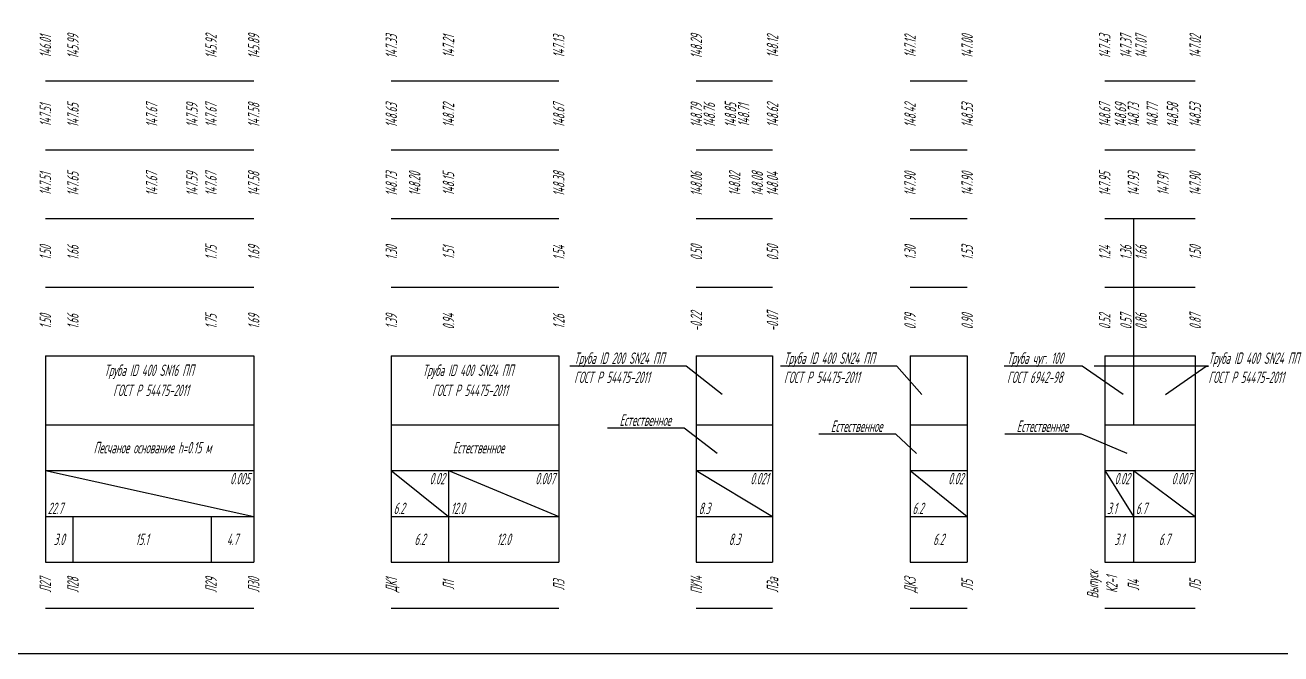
# Model space of a CAD drawing. Header units: metres. Extents: x -30 to 1753, y -860 to 400.
# Drawn here: x 665.2 to 939.1, y -10 to 127.2 of the extents above; entities that cross this region are included whole.
import ezdxf
from ezdxf import colors
from ezdxf.entities.mleader import LeaderData, LeaderLine
from ezdxf.enums import TextEntityAlignment as Align
from ezdxf.math import Vec2, Vec3

# ---------------------------------------------------------------- set-up
doc = ezdxf.new("R2010")
doc.units = ezdxf.units.M
doc.header["$LTSCALE"] = 0.2
doc.layers.add('МГТ_ИГ_Геология', color=252, linetype='Continuous')
doc.layers.add('Таблица', color=7, linetype='Continuous')
doc.layers.add('ПС-НВК-Деталировка', color=7, linetype='Continuous', lineweight=25)
doc.styles.add('SPDS', font='SPDS', dxfattribs={"width": 0.7, "oblique": 15, "height": 2.5})
doc.styles.get("Standard").update_dxf_attribs({"font": 'SPDS.shx', "width": 0.7, "oblique": 15, "height": 3})

# ---------------------------------------------------------------- blocks, each defined once
blk = doc.blocks.new('_None')

msp = doc.modelspace()

# ---------------------------------------------------------------- linework, layer by layer
at = {"layer": 'ПС-НВК-Деталировка'}
msp.add_lwpolyline([(1748, -10), (-10, -10), (-10, 395), (1748, 395)], close=True, dxfattribs=at)
at = {"layer": 'Таблица'}
for p, q in [((669.603, 115), (715.048, 115)), ((745.048, 115), (781.58, 115)), ((811.58, 115), (828.201, 115)), ((858.201, 115), (870.664, 115)), ((900.664, 115), (920.389, 115)), ((669.603, 100), (715.048, 100)), ((745.048, 100), (781.58, 100)), ((811.58, 100), (828.201, 100)), ((858.201, 100), (870.664, 100)), ((900.664, 100), (920.389, 100)), ((669.603, 85), (715.048, 85)), ((745.048, 85), (781.58, 85)), ((811.58, 85), (828.201, 85)), ((858.201, 85), (870.664, 85)), ((900.664, 85), (920.389, 85)), ((906.93, 85), (906.93, 70)), ((669.603, 70), (715.048, 70)), ((745.048, 70), (781.58, 70)), ((811.58, 70), (828.201, 70)), ((858.201, 70), (870.664, 70)), ((900.664, 70), (920.389, 70)), ((906.93, 70), (906.93, 55)), ((669.603, 55), (715.048, 55)), ((669.603, 55), (669.603, 40)), ((715.048, 55), (715.048, 40)), ((745.048, 55), (781.58, 55)), ((745.048, 55), (745.048, 40)), ((781.58, 55), (781.58, 40)), ((811.58, 55), (828.201, 55)), ((811.58, 55), (811.58, 40)), ((828.201, 55), (828.201, 40)), ((858.201, 55), (870.664, 55)), ((858.201, 55), (858.201, 40)), ((870.664, 55), (870.664, 40)), ((900.664, 55), (920.389, 55)), ((900.664, 55), (900.664, 40)), ((906.93, 55), (906.93, 40)), ((920.389, 55), (920.389, 40)), ((669.603, 40), (669.603, 30)), ((669.603, 40), (715.048, 40)), ((715.048, 40), (715.048, 30)), ((745.048, 40), (745.048, 30)), ((745.048, 40), (781.58, 40)), ((781.58, 40), (781.58, 30)), ((811.58, 40), (811.58, 30)), ((811.58, 40), (828.201, 40)), ((828.201, 40), (828.201, 30)), ((858.201, 40), (858.201, 30)), ((858.201, 40), (870.664, 40)), ((870.664, 40), (870.664, 30)), ((900.664, 40), (900.664, 30)), ((900.664, 40), (920.389, 40)), ((920.389, 40), (920.389, 30)), ((669.603, 30), (669.603, 20)), ((669.603, 30), (715.048, 20)), ((669.603, 30), (715.048, 30)), ((715.048, 30), (715.048, 20)), ((745.048, 30), (745.048, 20)), ((745.048, 30), (757.52, 20)), ((745.048, 30), (781.58, 30)), ((757.52, 30), (757.52, 20)), ((757.52, 30), (781.58, 20)), ((781.58, 30), (781.58, 20)), ((811.58, 30), (811.58, 20)), ((811.58, 30), (828.201, 20)), ((811.58, 30), (828.201, 30)), ((828.201, 30), (828.201, 20)), ((858.201, 30), (858.201, 20)), ((858.201, 30), (870.664, 20)), ((858.201, 30), (870.664, 30)), ((870.664, 30), (870.664, 20)), ((900.664, 30), (900.664, 20)), ((900.664, 30), (906.93, 20)), ((900.664, 30), (920.389, 30)), ((906.93, 30), (906.93, 20)), ((906.93, 30), (920.389, 20)), ((920.389, 30), (920.389, 20)), ((669.603, 20), (669.603, 10)), ((669.603, 20), (715.048, 20)), ((675.603, 20), (675.603, 10)), ((705.737, 20), (705.737, 10)), ((715.048, 20), (715.048, 10)), ((745.048, 20), (745.048, 10)), ((745.048, 20), (781.58, 20)), ((757.52, 20), (757.52, 10)), ((781.58, 20), (781.58, 10)), ((811.58, 20), (811.58, 10)), ((811.58, 20), (828.201, 20)), ((828.201, 20), (828.201, 10)), ((858.201, 20), (858.201, 10)), ((858.201, 20), (870.664, 20)), ((870.664, 20), (870.664, 10)), ((900.664, 20), (900.664, 10)), ((900.664, 20), (920.389, 20)), ((906.93, 20), (906.93, 10)), ((920.389, 20), (920.389, 10)), ((669.603, 10), (715.048, 10)), ((745.048, 10), (781.58, 10)), ((811.58, 10), (828.201, 10)), ((858.201, 10), (870.664, 10)), ((900.664, 10), (920.389, 10)), ((669.603, 0), (715.048, 0)), ((745.048, 0), (781.58, 0)), ((811.58, 0), (828.201, 0)), ((858.201, 0), (870.664, 0)), ((900.664, 0), (920.389, 0))]:
    msp.add_line(p, q, dxfattribs=at)

# ---------------------------------------------------------------- texts
at = {"layer": 'Таблица', "oblique": 15, "width": 0.7}
for s, p in [('146.01', (669.603, 122.5)), ('145.99', (675.603, 122.5)), ('145.92', (705.737, 122.5)), ('145.89', (715.048, 122.5)), ('147.33', (745.048, 122.5)), ('147.21', (757.52, 122.5)), ('147.13', (781.58, 122.5)), ('148.29', (811.58, 122.5)), ('148.12', (828.201, 122.5)), ('147.12', (858.201, 122.5)), ('147.00', (870.664, 122.5)), ('147.43', (900.664, 122.5)), ('147.02', (920.389, 122.5)), ('147.51', (669.603, 107.5)), ('147.65', (675.603, 107.5)), ('147.65', (675.603, 107.5)), ('147.67', (692.784, 107.5)), ('147.59', (701.568, 107.5)), ('147.67', (705.737, 107.5)), ('147.67', (705.737, 107.5)), ('147.58', (715.048, 107.5)), ('148.63', (745.048, 107.5)), ('148.72', (757.52, 107.5)), ('148.72', (757.52, 107.5)), ('148.67', (781.58, 107.5)), ('148.79', (811.58, 107.5)), ('148.76', (814.422, 107.5)), ('148.85', (819.038, 107.5)), ('148.71', (821.894, 107.5)), ('148.62', (828.201, 107.5)), ('148.42', (858.201, 107.5)), ('148.53', (870.664, 107.5)), ('148.67', (900.664, 107.5)), ('148.69', (904.103, 107.5)), ('148.73', (906.93, 107.5)), ('148.73', (906.93, 107.5)), ('148.77', (911.027, 107.5)), ('148.58', (915.458, 107.5)), ('148.53', (920.389, 107.5)), ('147.51', (669.603, 92.5)), ('147.65', (675.603, 92.5)), ('147.65', (675.603, 92.5)), ('147.67', (692.784, 92.5)), ('147.59', (701.568, 92.5)), ('147.67', (705.737, 92.5)), ('147.67', (705.737, 92.5)), ('147.58', (715.048, 92.5)), ('148.73', (745.048, 92.5)), ('148.20', (750.142, 92.5)), ('148.15', (757.52, 92.5)), ('148.15', (757.52, 92.5)), ('148.38', (781.58, 92.5)), ('148.06', (811.58, 92.5)), ('148.02', (819.921, 92.5)), ('148.08', (824.884, 92.5)), ('148.04', (828.201, 92.5)), ('147.90', (858.201, 92.5)), ('147.90', (870.664, 92.5)), ('147.95', (900.664, 92.5)), ('147.93', (906.93, 92.5)), ('147.93', (906.93, 92.5)), ('147.91', (913.384, 92.5)), ('147.90', (920.389, 92.5)), ('1.50', (669.603, 77.5)), ('1.66', (675.603, 77.5)), ('1.75', (705.737, 77.5)), ('1.69', (715.048, 77.5)), ('1.30', (745.048, 77.5)), ('0.50', (811.58, 77.5)), ('0.50', (828.201, 77.5)), ('1.30', (858.201, 77.5)), ('1.53', (870.664, 77.5)), ('1.50', (920.389, 77.5)), ('1.51', (757.52, 77.5)), ('1.54', (781.58, 77.5)), ('1.24', (900.664, 77.5)), ('1.50', (669.603, 62.5)), ('1.66', (675.603, 62.5)), ('1.75', (705.737, 62.5)), ('1.69', (715.048, 62.5)), ('1.39', (745.048, 62.5)), ('0.94', (757.52, 62.5)), ('1.26', (781.58, 62.5)), ('-0.22', (811.58, 62.5)), ('-0.07', (828.201, 62.5)), ('0.79', (858.201, 62.5)), ('0.90', (870.664, 62.5)), ('0.52', (900.664, 62.5)), ('0.87', (920.389, 62.5)), ('Л27', (669.603, 5)), ('Л28', (675.603, 5)), ('Л29', (705.737, 5)), ('Л30', (715.048, 5)), ('ДК1', (745.048, 5)), ('Л1', (757.52, 5)), ('Л3', (781.58, 5)), ('ПУ14', (811.58, 5)), ('Л3а', (828.201, 5)), ('ДК3', (858.201, 5)), ('Л5', (870.664, 5)), ('Л4', (906.93, 5)), ('Л5', (920.389, 5))]:
    msp.add_text(s, height=2.5, rotation=90, dxfattribs=at).set_placement(p, align=Align.MIDDLE_CENTER)
for s, p in [('147.37', (906.53, 122.5)), ('1.36', (906.53, 77.5)), ('0.57', (906.53, 62.5))]:
    msp.add_text(s, height=2.5, rotation=90, dxfattribs=at).set_placement(p, align=Align.CENTER)
for s, p in [('147.07', (907.33, 122.5)), ('1.66', (907.33, 77.5)), ('0.86', (907.33, 62.5))]:
    msp.add_text(s, height=2.5, rotation=90, dxfattribs=at).set_placement(p, align=Align.TOP_CENTER)
for s, p in [('Труба ID 400 SN16 ПП ', (692.635, 50.625)), ('Труба ID 400 SN24 ПП ', (762.208, 50.625))]:
    msp.add_text(s, height=2.5, dxfattribs=at).set_placement(p, align=Align.CENTER)
for s, p in [('ГОСТ Р 54475-2011', (692.635, 47.5)), ('ГОСТ Р 54475-2011', (762.208, 47.5)), ('Песчаное основание h=0.15 м', (692.95, 35)), ('Естественное ', (764.521, 35)), ('3.0', (672.603, 15)), ('15.1', (690.67, 15)), ('4.7', (710.392, 15)), ('6.2', (751.284, 15)), ('12.0', (769.55, 15)), ('8.3', (819.89, 15)), ('6.2', (864.432, 15)), ('3.1', (903.797, 15)), ('6.7', (913.659, 15))]:
    msp.add_text(s, height=2.5, dxfattribs=at).set_placement(p, align=Align.MIDDLE_CENTER)
for s, p in [('0.005', (714.213, 29.5)), ('0.02', (756.685, 29.5)), ('0.007', (780.745, 29.5)), ('0.021', (827.366, 29.5)), ('0.02', (869.829, 29.5)), ('0.02', (906.095, 29.5)), ('0.007', (919.554, 29.5))]:
    msp.add_text(s, height=2.5, dxfattribs=at).set_placement(p, align=Align.TOP_RIGHT)
for s, p in [('22.7', (670.103, 20.5)), ('6.2', (745.548, 20.5)), ('12.0', (758.02, 20.5)), ('8.3', (812.08, 20.5)), ('6.2', (858.701, 20.5)), ('3.1', (901.164, 20.5)), ('6.7', (907.43, 20.5))]:
    msp.add_text(s, height=2.5, dxfattribs=at).set_placement(p)
at = {"layer": 'Таблица', "insert": (896.791, 3.788), "char_height": 2.5, "attachment_point": 1, "rotation": 90}
msp.add_mtext_dynamic_manual_height_columns('\\pxqc;{\\Q15;\\W0.7;Выпуск К2-1}', width=2.69875, gutter_width=15, heights=[0], dxfattribs=at)

# ---------------------------------------------------------------- leaders
at = {"layer": 'МГТ_ИГ_Геология', "color": 0, "lineweight": 25}
ml = msp.add_multileader_mtext('Standard', dxfattribs=at)
ml.set_content('{\\Q15;\\W0.7;Естественное}', style='SPDS')
ml.set_leader_properties()
ml.set_arrow_properties(name='NONE')
ml.build(insert=Vec2(0, 0))
ml.multileader.update_dxf_attribs({"text_left_attachment_type": 6, "text_right_attachment_type": 6, "dogleg_length": 0.5, "arrow_head_size": 1})
ctx = ml.context
ctx.base_point, ctx.char_height, ctx.arrow_head_size, ctx.landing_gap_size, ctx.plane_origin = Vec3(792.421, 39.252), 2.5, 1, 0, Vec3(-1079.883, 777.614)
ctx.left_attachment, ctx.right_attachment, ctx.text_align_type = 6, 6, 1
notes = []
notes.append((ctx, [(0, (1, 1, 0), (808.965, 39.252), (-1, 0), 0.5, [(0, [(816.132, 33.738)], 0, [])])]))
ctx.mtext.insert, ctx.mtext.width, ctx.mtext.defined_height, ctx.mtext.alignment, ctx.mtext.line_spacing_style, ctx.mtext.flow_direction = Vec3(800.443, 42.252), 22.00699, 8.316, 2, 2, 5
ml = msp.add_multileader_mtext('Standard', dxfattribs=at)
ml.set_content('{\\Q15;\\W0.7;Естественное}', style='SPDS')
ml.set_leader_properties()
ml.set_arrow_properties(name='NONE')
ml.build(insert=Vec2(0, 0))
ml.multileader.update_dxf_attribs({"text_left_attachment_type": 6, "text_right_attachment_type": 6, "dogleg_length": 0.5, "arrow_head_size": 1})
ctx = ml.context
ctx.base_point, ctx.char_height, ctx.arrow_head_size, ctx.landing_gap_size, ctx.plane_origin = Vec3(838.519, 37.924), 2.5, 1, 0, Vec3(-1036.393, 777.614)
ctx.left_attachment, ctx.right_attachment, ctx.text_align_type = 6, 6, 1
notes.append((ctx, [(0, (1, 1, 0), (855.063, 37.924), (-1, 0), 0.5, [(0, [(859.622, 33.738)], 0, [])])]))
ctx.mtext.insert, ctx.mtext.width, ctx.mtext.defined_height, ctx.mtext.alignment, ctx.mtext.line_spacing_style, ctx.mtext.flow_direction = Vec3(846.541, 40.924), 22.00699, 8.316, 2, 2, 5
ml = msp.add_multileader_mtext('Standard', dxfattribs=at)
ml.set_content('{\\Q15;\\W0.7;Естественное}', style='SPDS')
ml.set_leader_properties()
ml.set_arrow_properties(name='NONE')
ml.build(insert=Vec2(0, 0))
ml.multileader.update_dxf_attribs({"text_left_attachment_type": 6, "text_right_attachment_type": 6, "dogleg_length": 0.5, "arrow_head_size": 1})
ctx = ml.context
ctx.base_point, ctx.char_height, ctx.arrow_head_size, ctx.landing_gap_size, ctx.plane_origin = Vec3(879.037, 37.924), 2.5, 1, 0, Vec3(-990.483, 777.614)
ctx.left_attachment, ctx.right_attachment, ctx.text_align_type = 6, 6, 1
notes.append((ctx, [(0, (1, 1, 0), (895.581, 37.924), (-1, 0), 0.5, [(0, [(905.532, 33.738)], 0, [])])]))
ctx.mtext.insert, ctx.mtext.width, ctx.mtext.defined_height, ctx.mtext.alignment, ctx.mtext.line_spacing_style, ctx.mtext.flow_direction = Vec3(887.059, 40.924), 22.00699, 8.316, 2, 2, 5
at = {"layer": 'Таблица'}
ml = msp.add_multileader_mtext('Standard', dxfattribs=at)
ml.set_content('Труба ID 200 SN24 ПП\\PГОСТ Р 54475-2011 ', color=256, style='SPDS')
ml.set_leader_properties()
ml.set_arrow_properties(name='NONE')
ml.build(insert=Vec2(0, 0))
ml.multileader.update_dxf_attribs({"text_left_attachment_type": 6, "text_right_attachment_type": 6, "dogleg_length": 0.5, "arrow_head_size": 1})
ctx = ml.context
ctx.base_point, ctx.char_height, ctx.arrow_head_size, ctx.landing_gap_size, ctx.plane_origin = Vec3(784.917, 52.765), 2.5, 1, 0, Vec3(-1079.883, 789.609)
ctx.left_attachment, ctx.right_attachment = 6, 6
notes.append((ctx, [(0, (1, 1, 0), (809.362, 52.765), (-1, 0), 0.5, [(0, [(817.253, 46.557)], 0, [])])]))
ctx.mtext.insert, ctx.mtext.width, ctx.mtext.defined_height, ctx.mtext.line_spacing_style, ctx.mtext.flow_direction = Vec3(784.917, 55.765), 30.74663, 8.512, 2, 5
ml = msp.add_multileader_mtext('Standard', dxfattribs=at)
ml.set_content('Труба ID 400 SN24 ПП\\PГОСТ Р 54475-2011 ', color=256, style='SPDS')
ml.set_leader_properties()
ml.set_arrow_properties(name='NONE')
ml.build(insert=Vec2(0, 0))
ml.multileader.update_dxf_attribs({"text_left_attachment_type": 6, "text_right_attachment_type": 6, "dogleg_length": 0.5, "arrow_head_size": 1})
ctx = ml.context
ctx.base_point, ctx.char_height, ctx.arrow_head_size, ctx.landing_gap_size, ctx.plane_origin = Vec3(830.695, 52.765), 2.5, 1, 0, Vec3(-1036.393, 789.609)
ctx.left_attachment, ctx.right_attachment = 6, 6
notes.append((ctx, [(0, (1, 1, 0), (855.315, 52.765), (-1, 0), 0.5, [(0, [(860.742, 46.557)], 0, [])])]))
ctx.mtext.insert, ctx.mtext.width, ctx.mtext.defined_height, ctx.mtext.line_spacing_style, ctx.mtext.flow_direction = Vec3(830.695, 55.765), 30.74663, 8.512, 2, 5
ml = msp.add_multileader_mtext('Standard', dxfattribs=at)
ml.set_content('{\\Q15;\\W0.7;Труба чуг. 100\\PГОСТ 6942-98}', color=256, style='SPDS')
ml.set_leader_properties()
ml.set_arrow_properties(name='NONE')
ml.build(insert=Vec2(0, 0))
ml.multileader.update_dxf_attribs({"text_left_attachment_type": 6, "text_right_attachment_type": 6, "dogleg_length": 0.5, "arrow_head_size": 1})
ctx = ml.context
ctx.base_point, ctx.char_height, ctx.arrow_head_size, ctx.landing_gap_size, ctx.plane_origin = Vec3(879.338, 52.765), 2.5, 1, 0, Vec3(-992.446, 789.609)
ctx.left_attachment, ctx.right_attachment = 6, 6
notes.append((ctx, [(0, (1, 1, 0), (895.776, 52.765), (-1, 0), 0.5, [(0, [(904.69, 46.557)], 0, [])])]))
ctx.mtext.insert, ctx.mtext.width, ctx.mtext.defined_height, ctx.mtext.line_spacing_style, ctx.mtext.flow_direction = Vec3(879.338, 55.765), 30.74663, 8.512, 2, 5
ml = msp.add_multileader_mtext('Standard', dxfattribs=at)
ml.set_content('Труба ID 400 SN24 ПП\\PГОСТ Р 54475-2011 ', color=256, style='SPDS')
ml.set_leader_properties()
ml.set_arrow_properties(name='NONE')
ml.build(insert=Vec2(0, 0))
ml.multileader.update_dxf_attribs({"text_left_attachment_type": 6, "text_right_attachment_type": 6, "dogleg_length": 0.5, "arrow_head_size": 1})
ctx = ml.context
ctx.base_point, ctx.char_height, ctx.arrow_head_size, ctx.landing_gap_size, ctx.plane_origin = Vec3(923.273, 52.765), 2.5, 1, 0, Vec3(-983.236, 789.609)
ctx.left_attachment, ctx.right_attachment = 6, 6
notes.append((ctx, [(1, (1, 1, 0), (922.773, 52.765), (1, 0), 0.5, [(0, [(913.899, 46.557)], 0, [])])]))
ctx.mtext.insert, ctx.mtext.width, ctx.mtext.defined_height, ctx.mtext.line_spacing_style, ctx.mtext.flow_direction = Vec3(923.273, 55.765), 30.74663, 8.512, 2, 5
for ctx, leaders in notes:
    for number, flags, end, landing, length, lines in leaders:
        leader = LeaderData()
        leader.index, (leader.has_last_leader_line, leader.has_dogleg_vector, leader.attachment_direction) = number, flags
        leader.last_leader_point, leader.dogleg_vector, leader.dogleg_length = Vec3(end), Vec3(landing), length
        for number, points, colour, breaks in lines:
            line = LeaderLine()
            line.index, line.vertices, line.color, line.breaks = number, Vec3.list(points), colors.encode_raw_color(colour), breaks
            leader.lines.append(line)
        ctx.leaders.append(leader)

doc.saveas('drawing.dxf')
